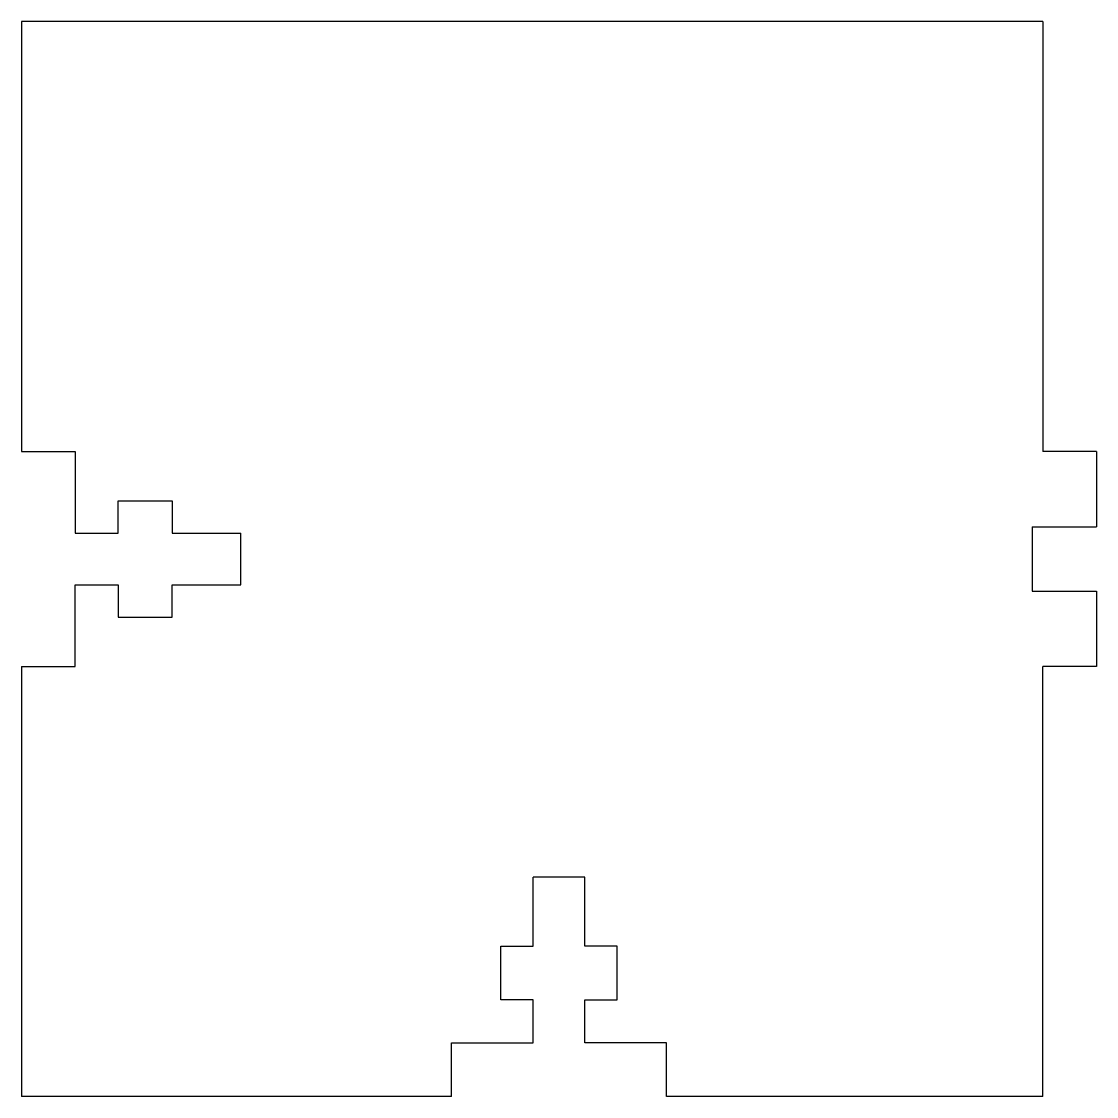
# Model space of a CAD drawing. Extents: x -1.25 to 1.25, y -1.25 to 1.25.
import ezdxf

# ---------------------------------------------------------------- set-up
doc = ezdxf.new("R2010")
doc.units = 0
doc.header["$MEASUREMENT"] = 0
doc.layers.add('VISIBLE', color=7, linetype='CONTINUOUS')

msp = doc.modelspace()

# ---------------------------------------------------------------- linework, layer by layer
at = {"layer": 'VISIBLE'}
for p, q in [((-1.25, 1.25), (-1.25, 0.25)), ((1.125, 1.25), (-1.25, 1.25)), ((1.125, 1.25), (1.125, 0.25)), ((1.25, 0.25), (1.125, 0.25)), ((1.25, 0.25), (1.25, 0.075)), ((-1.25, 0.25), (-1.125, 0.25)), ((-1.125, 0.25), (-1.125, 0.06)), ((-1.025, 0.06), (-1.025, 0.135)), ((-1.025, 0.135), (-0.9, 0.135)), ((-0.9, 0.135), (-0.9, 0.06)), ((-1.125, 0.06), (-1.025, 0.06)), ((-0.9, 0.06), (-0.74, 0.06)), ((-0.74, -0.06), (-0.74, 0.06)), ((1.1, 0.075), (1.1, -0.075)), ((1.1, 0.075), (1.25, 0.075)), ((-1.125, -0.06), (-1.025, -0.06)), ((-1.125, -0.25), (-1.125, -0.06)), ((-1.025, -0.06), (-1.025, -0.135)), ((-0.9, -0.06), (-0.74, -0.06)), ((-0.9, -0.135), (-0.9, -0.06)), ((1.1, -0.075), (1.25, -0.075)), ((1.25, -0.075), (1.25, -0.25)), ((-1.025, -0.135), (-0.9, -0.135)), ((-1.25, -0.25), (-1.125, -0.25)), ((-1.25, -0.25), (-1.25, -1.25)), ((1.125, -1.25), (1.125, -0.25)), ((1.25, -0.25), (1.125, -0.25)), ((-0.06, -0.9), (-0.06, -0.74)), ((0.06, -0.74), (-0.06, -0.74)), ((0.06, -0.9), (0.06, -0.74)), ((-0.135, -1.025), (-0.135, -0.9)), ((-0.135, -0.9), (-0.06, -0.9)), ((0.135, -0.9), (0.06, -0.9)), ((0.135, -1.025), (0.135, -0.9)), ((-0.06, -1.025), (-0.135, -1.025)), ((-0.06, -1.125), (-0.06, -1.025)), ((0.06, -1.025), (0.135, -1.025)), ((0.06, -1.125), (0.06, -1.025)), ((-0.25, -1.25), (-0.25, -1.125)), ((-0.25, -1.125), (-0.06, -1.125)), ((0.25, -1.125), (0.06, -1.125)), ((0.25, -1.25), (0.25, -1.125)), ((-0.25, -1.25), (-1.25, -1.25)), ((1.125, -1.25), (0.25, -1.25))]:
    msp.add_line(p, q, dxfattribs=at)

doc.saveas('drawing.dxf')
